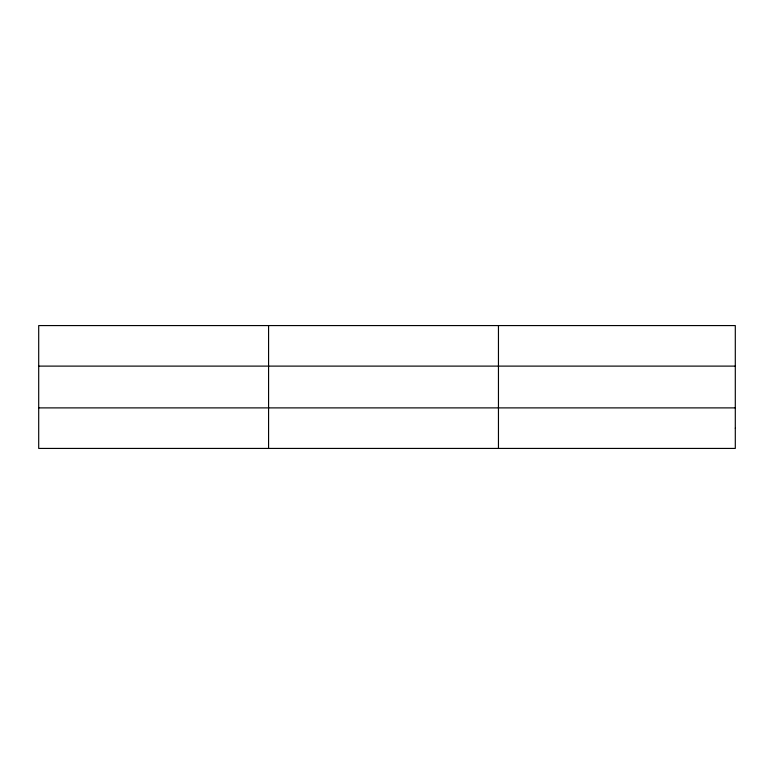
<?xml version="1.0" encoding="UTF-8"?>
<svg xmlns="http://www.w3.org/2000/svg" width="774" height="774" viewBox="0 0 774 774"><rect width="100%" height="100%" fill="white"/><g stroke="black" fill="none" stroke-linecap="round" stroke-linejoin="round"><path stroke-width="1.16" d="M268.578 325.573L268.578 448.427M498.456 325.573L498.456 448.427M38.7 366.112L735.3 366.112M38.7 407.888L735.3 407.888M735.3 428.157L735.3 448.427L38.7 448.427L38.7 325.573L735.3 325.573L735.3 428.157"/></g></svg>
